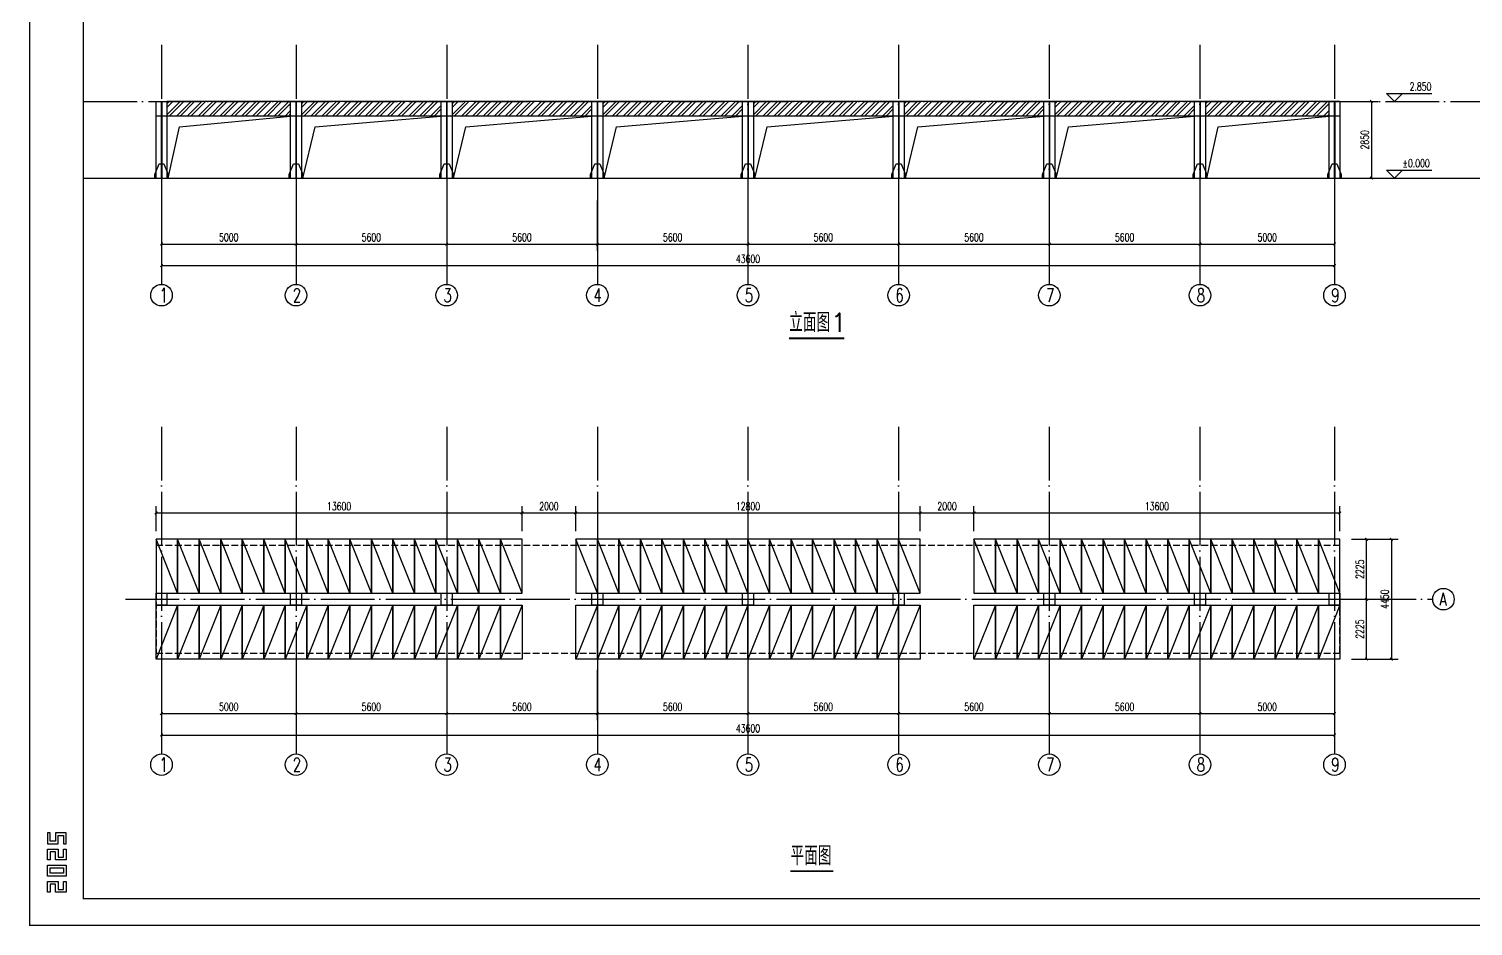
# Model space of a CAD drawing. Header units: millimetres. Extents: x -145765 to 32960, y 14307 to 133157.
# Drawn here: x -51190 to 2492, y 14307 to 47652 of the extents above; entities that cross this region are included whole.
import ezdxf
from ezdxf.enums import TextEntityAlignment as Align

# ---------------------------------------------------------------- set-up
doc = ezdxf.new("R2010")
doc.units = ezdxf.units.MM
doc.header["$LTSCALE"] = 1000
doc.linetypes.add('DASH', pattern=[0.35, 0.25, -0.1])
doc.linetypes.add('DOTE', pattern=[2.42, 2, -0.2, 0.02, -0.2])
for name, color, linetype in [('0-cxFrame', 155, 'Continuous'), ('00绿地$0$A-车位', 253, 'Continuous'), ('A-AXIS-D', 1, 'Continuous'), ('A-AXIS-DOTE', 14, 'DOTE'), ('A-AXIS-DP', 126, 'Continuous'), ('A-AXIS-ELEV', 4, 'Continuous'), ('A-AXIS-SYMB', 3, 'Continuous'), ('A-HATCH-2', 251, 'Continuous'), ('A-SFCE', 30, 'Continuous'), ('AS-COLN', 6, 'Continuous')]:
    doc.layers.add(name, color=color, linetype=linetype)
doc.layers.add('0-cxText', color=131, linetype='Continuous', lineweight=25)
doc.styles.add('_TCH_AXIS', font='COMPLEX', dxfattribs={"bigfont": 'GBCBIG'})
doc.styles.add('_TCH_DIM', font='SIMPLEX', dxfattribs={"bigfont": 'GBCBIG'})
doc.styles.add('_TCH_DIM_T3', font='SIMPLEX', dxfattribs={"width": 0.705882, "bigfont": 'GBCBIG'})
doc.styles.add('cx_tuming', font='')
doc.styles.add('cx_tuqian1', font='')
doc.styles.get("Standard").update_dxf_attribs({"font": 'txt', "bigfont": 'gbcbig.shx'})
doc.styles.add('黑体', font='@TSSDENG', dxfattribs={"width": 0.9, "bigfont": '@TSSDCHN'})
doc.styles.get('cx_tuming').set_extended_font_data('SimHei')
doc.styles.get('cx_tuqian1').set_extended_font_data('SimSun')
doc.dimstyles.new('_TCH_ARCH-100', dxfattribs={"dimscale": 100, "dimtxt": 2.975, "dimasz": 1, "dimexe": 2.5, "dimexo": 3, "dimgap": 1, "dimtad": 1, "dimdec": 0, "dimzin": 0, "dimdsep": 46, "dimtxsty": '_TCH_DIM_T3', "dimblk": 'ARCHTICK', "dimcen": 0.09, "dimclrt": 7, "dimazin": 2, "dimtfac": 1, "dimtdec": 0, "dimtix": 1, "dimtmove": 2, "dimatfit": 3, "dimfxl": 0, "dimtolj": 1, "dimtzin": 0, "dimarcsym": 0})

# ---------------------------------------------------------------- blocks, each defined once
blk = doc.blocks.new('w423432')
at = {"layer": 'AS-COLN', "elevation": 0}
blk.add_lwpolyline([(-61996, 85395), (-61596, 85395), (-61596, 84945), (-61996, 84945)], close=True, dxfattribs=at)
blk = doc.blocks.new('00绿地$0$G$C40593B0A')
at = {"layer": '00绿地$0$A-车位'}
blk.add_lwpolyline([(-1560, 590), (-760, 590), (-760, -1410), (-1560, -1410)], close=True, dxfattribs=at)
blk.add_lwpolyline([(-760, 590), (-1560, -1410)], dxfattribs=at)
blk = doc.blocks.new('w43243')
at = {"layer": 'A-SFCE'}
for p, q in [((-46696, 59848), (-46696, 59864)), ((-46696, 59864), (-46296, 59864)), ((-46696, 57014), (-46696, 59848)), ((-46504, 59864), (-46504, 57014)), ((-46488, 59864), (-46488, 57014)), ((-46296, 59864), (-46296, 57014)), ((-46296, 59320), (-46696, 59320)), ((-46746, 57147), (-46584, 57547)), ((-46584, 57547), (-46504, 57547)), ((-46488, 57547), (-46408, 57547)), ((-46408, 57547), (-46246, 57147)), ((-46746, 57014), (-46746, 57147)), ((-46246, 57147), (-46246, 57014))]:
    blk.add_line(p, q, dxfattribs=at)
blk = doc.blocks.new('w2132')
at = {"layer": 'A-HATCH-2'}
h = blk.add_hatch(dxfattribs=at)
h.set_pattern_fill('ANSI32', color=256, scale=60)
h.set_pattern_definition([(45, (0, 0), (-202.0558, 202.0558), []), (45, (134.7, 0), (-202.0558, 202.0558), [])])
h.paths.add_polyline_path([(-41696, 59848), (-41696, 59864), (-46296, 59864), (-46296, 59320), (-41696, 59320)])
h = blk.add_hatch(dxfattribs=at)
h.set_pattern_fill('ANSI32', color=256, scale=60)
h.set_pattern_definition([(45, (5000, 0), (-202.0558, 202.0558), []), (45, (5134.7, 0), (-202.0558, 202.0558), [])])
h.paths.add_polyline_path([(-36096, 59864), (-36696, 59864), (-41296, 59864), (-41296, 59320), (-36096, 59320)])
h = blk.add_hatch(dxfattribs=at)
h.set_pattern_fill('ANSI32', color=256, scale=60)
h.set_pattern_definition([(45, (10600, -7e-12), (-202.0558, 202.0558), []), (45, (10734.7, -7e-12), (-202.0558, 202.0558), [])])
h.paths.add_polyline_path([(-30496, 59864), (-31096, 59864), (-35696, 59864), (-35696, 59320), (-30496, 59320)])
h = blk.add_hatch(dxfattribs=at)
h.set_pattern_fill('ANSI32', color=256, scale=60)
h.set_pattern_definition([(45, (16200, 0), (-202.0558, 202.0558), []), (45, (16334.7, 0), (-202.0558, 202.0558), [])])
h.paths.add_polyline_path([(-24896, 59864), (-25496, 59864), (-30096, 59864), (-30096, 59320), (-24896, 59320)])
h = blk.add_hatch(dxfattribs=at)
h.set_pattern_fill('ANSI32', color=256, scale=60)
h.set_pattern_definition([(45, (21800, -7e-12), (-202.0558, 202.0558), []), (45, (21934.7, -7e-12), (-202.0558, 202.0558), [])])
h.paths.add_polyline_path([(-19296, 59864), (-19896, 59864), (-24496, 59864), (-24496, 59320), (-19296, 59320)])
h = blk.add_hatch(dxfattribs=at)
h.set_pattern_fill('ANSI32', color=256, scale=60)
h.set_pattern_definition([(45, (27400, 0), (-202.0558, 202.0558), []), (45, (27534.7, 0), (-202.0558, 202.0558), [])])
h.paths.add_polyline_path([(-13696, 59864), (-14296, 59864), (-18896, 59864), (-18896, 59320), (-13696, 59320)])
h = blk.add_hatch(dxfattribs=at)
h.set_pattern_fill('ANSI32', color=256, scale=60)
h.set_pattern_definition([(45, (33000, -7e-12), (-202.0558, 202.0558), []), (45, (33134.7, -7e-12), (-202.0558, 202.0558), [])])
h.paths.add_polyline_path([(-8096, 59864), (-8696, 59864), (-13296, 59864), (-13296, 59320), (-8096, 59320)])
h = blk.add_hatch(dxfattribs=at)
h.set_pattern_fill('ANSI32', color=256, scale=60)
h.set_pattern_definition([(45, (38600, -7e-12), (-202.0558, 202.0558), []), (45, (38734.7, -7e-12), (-202.0558, 202.0558), [])])
h.paths.add_polyline_path([(-3096, 59864), (-3096, 59864), (-7696, 59864), (-7696, 59320), (-3096, 59320)])
blk = doc.blocks.new('TK22.A1 L(Dragon)')
at = {"layer": '0-cxFrame', "color": 7, "const_width": 0.5}
blk.add_lwpolyline([(0, 0), (-841, 0), (-841, 594), (0, 594)], close=True, dxfattribs=at)
at = {"layer": '0-cxFrame', "const_width": 0.5}
blk.add_lwpolyline([(-80, 10), (-821, 10), (-821, 584), (-80, 584)], close=True, dxfattribs=at)
at = {"layer": 'Defpoints', "color": 2}
for points in [[(-833.37, 34.37), (-834.37, 34.37), (-834.37, 30.37), (-830.37, 30.37), (-830.37, 33.37), (-828.37, 33.37), (-828.37, 30.37), (-827.37, 30.37), (-827.37, 34.37), (-831.37, 34.37), (-831.37, 31.37), (-833.37, 31.37), (-833.37, 34.37)], [(-833.37, 24.37), (-834.37, 24.37), (-834.37, 28.37), (-830.37, 28.37), (-830.37, 25.37), (-828.37, 25.37), (-828.37, 28.37), (-827.37, 28.37), (-827.37, 24.37), (-831.37, 24.37), (-831.37, 27.37), (-833.37, 27.37), (-833.37, 24.37)], [(-833.37, 12.37), (-834.37, 12.37), (-834.37, 16.37), (-830.37, 16.37), (-830.37, 13.37), (-828.37, 13.37), (-828.37, 16.37), (-827.37, 16.37), (-827.37, 12.37), (-831.37, 12.37), (-831.37, 15.37), (-833.37, 15.37), (-833.37, 12.37)]]:
    blk.add_lwpolyline(points, dxfattribs=at)
for points in [[(-834.37, 18.37), (-834.37, 22.37), (-827.37, 22.37), (-827.37, 18.37)], [(-833.37, 19.37), (-833.37, 21.37), (-828.37, 21.37), (-828.37, 19.37)]]:
    blk.add_lwpolyline(points, close=True, dxfattribs=at)
at = {"style": '黑体', "flags": 4}
blk.add_attdef('图幅', text='', height=3.3, dxfattribs=at).set_placement((-40, 3), align=Align.RIGHT)
at = {"layer": '0-cxText', "flags": 4}
for tag, height, style, p in [('建设单位', 3.5, 'cx_tuming', (-45, 240)), ('项目名称', 3.5, 'cx_tuming', (-45, 210)), ('子项名称', 3.5, 'cx_tuming', (-45, 180)), ('工程编号', 3.3, 'cx_tuqian1', (-35, 165)), ('图名1', 3.5, 'cx_tuming', (-45, 87)), ('图名2', 3.5, 'cx_tuming', (-45, 79)), ('图名3', 3.5, 'cx_tuming', (-45, 71)), ('出图日期', 3.3, 'cx_tuqian1', (-39, 60)), ('专业', 3.3, 'cx_tuqian1', (-55, 52)), ('图号', 3.3, 'cx_tuqian1', (-55, 44)), ('版次', 3.3, 'cx_tuqian1', (-20, 44))]:
    blk.add_attdef(tag, text='', height=height, dxfattribs=dict(at, style=style)).set_placement(p, align=Align.MIDDLE)
at = {"layer": 'Defpoints', "color": 6, "flags": 4}
for tag, height, style, p in [('tufu', 3.3, '黑体', (-12, 12)), ('dwfname', 4, 'cx_tuqian1', (-80, 3))]:
    blk.add_attdef(tag, text='', height=height, dxfattribs=dict(at, style=style)).set_placement(p, align=Align.RIGHT)
blk = doc.blocks.new('_ArchTick')
at = {"color": 0, "linetype": 'ByBlock', "const_width": 0.4}
blk.add_lwpolyline([(-0.5, -0.5), (0.5, 0.5)], dxfattribs=at)
blk = doc.blocks.new('*D301')
at = {"layer": 'A-AXIS-D', "color": 0, "lineweight": -2}
for p, q in [((-46261, 23833), (-46261, 21157)), ((-2661, 23833), (-2661, 21157)), ((-46261, 21407), (-2661, 21407))]:
    blk.add_line(p, q, dxfattribs=at)
at = {"layer": 'Defpoints', "color": 0}
for p in [(-46261, 24133), (-2661, 24133), (-2661, 21407)]:
    blk.add_point(p, dxfattribs=at)
at = {"layer": 'A-AXIS-D', "color": 0, "lineweight": -2, "xscale": 100, "yscale": 100, "zscale": 100, "rotation": 180}
blk.add_blockref('_ArchTick', (-46261, 21407), dxfattribs=at)
at = {"layer": 'A-AXIS-D', "color": 0, "lineweight": -2, "xscale": 100, "yscale": 100, "zscale": 100}
blk.add_blockref('_ArchTick', (-2661, 21407), dxfattribs=at)
at = {"layer": 'A-AXIS-D', "color": 7, "insert": (-24461, 21656), "char_height": 297.5, "attachment_point": 5, "style": '_TCH_DIM_T3'}
blk.add_mtext('\\A1;43600', dxfattribs=at)
blk = doc.blocks.new('*D302')
at = {"layer": 'A-AXIS-DP', "color": 0, "lineweight": -2}
for p, q in [((-2407, 44954), (-1037, 44954)), ((-1287, 44954), (-1287, 42104)), ((-2407, 42104), (-1037, 42104))]:
    blk.add_line(p, q, dxfattribs=at)
at = {"layer": 'Defpoints', "color": 0}
for p in [(-2707, 44954), (-2707, 42104), (-1287, 42104)]:
    blk.add_point(p, dxfattribs=at)
at = {"layer": 'A-AXIS-DP', "color": 0, "lineweight": -2, "xscale": 100, "yscale": 100, "zscale": 100}
for p, rotation in [((-1287, 44954), 90), ((-1287, 42104), 270)]:
    blk.add_blockref('_ArchTick', p, dxfattribs=dict(at, rotation=rotation))
at = {"layer": 'A-AXIS-DP', "color": 7, "insert": (-1536, 43529), "char_height": 297.5, "attachment_point": 5, "rotation": 90, "style": '_TCH_DIM_T3'}
blk.add_mtext('\\A1;2850', dxfattribs=at)
blk = doc.blocks.new('*D303')
at = {"layer": 'A-AXIS-DP', "color": 0, "lineweight": -2}
for p, q in [((-2034, 26457), (-1218, 26457)), ((-1468, 24232), (-1468, 26457)), ((-2034, 24232), (-1218, 24232))]:
    blk.add_line(p, q, dxfattribs=at)
at = {"layer": 'Defpoints', "color": 0}
for p in [(-2334, 26457), (-1468, 26457), (-2334, 24232)]:
    blk.add_point(p, dxfattribs=at)
at = {"layer": 'A-AXIS-DP', "color": 0, "lineweight": -2, "xscale": 100, "yscale": 100, "zscale": 100}
for p, rotation in [((-1468, 26457), 90.00000085737982), ((-1468, 24232), 270.0000008573799)]:
    blk.add_blockref('_ArchTick', p, dxfattribs=dict(at, rotation=rotation))
at = {"layer": 'A-AXIS-DP', "color": 7, "insert": (-1717, 25344), "char_height": 297.5, "attachment_point": 5, "rotation": 90, "style": '_TCH_DIM_T3'}
blk.add_mtext('\\A1;2225', dxfattribs=at)
blk = doc.blocks.new('*D304')
at = {"layer": 'A-AXIS-DP', "color": 0, "lineweight": -2}
for p, q in [((-2034, 28682), (-1218, 28682)), ((-1468, 26457), (-1468, 28682)), ((-2034, 26457), (-1218, 26457))]:
    blk.add_line(p, q, dxfattribs=at)
at = {"layer": 'Defpoints', "color": 0}
for p in [(-2334, 28682), (-1468, 28682), (-2334, 26457)]:
    blk.add_point(p, dxfattribs=at)
at = {"layer": 'A-AXIS-DP', "color": 0, "lineweight": -2, "xscale": 100, "yscale": 100, "zscale": 100}
for p, rotation in [((-1468, 28682), 90.00000085737982), ((-1468, 26457), 270.0000008573799)]:
    blk.add_blockref('_ArchTick', p, dxfattribs=dict(at, rotation=rotation))
at = {"layer": 'A-AXIS-DP', "color": 7, "insert": (-1717, 27569), "char_height": 297.5, "attachment_point": 5, "rotation": 90, "style": '_TCH_DIM_T3'}
blk.add_mtext('\\A1;2225', dxfattribs=at)
blk = doc.blocks.new('*D305')
at = {"layer": 'A-AXIS-DP', "color": 0, "lineweight": -2}
for p, q in [((-2034, 28682), (-295, 28682)), ((-545, 28682), (-545, 24232)), ((-2034, 24232), (-295, 24232))]:
    blk.add_line(p, q, dxfattribs=at)
at = {"layer": 'Defpoints', "color": 0}
for p in [(-2334, 28682), (-2334, 24232), (-545, 24232)]:
    blk.add_point(p, dxfattribs=at)
at = {"layer": 'A-AXIS-DP', "color": 0, "lineweight": -2, "xscale": 100, "yscale": 100, "zscale": 100}
for p, rotation in [((-545, 28682), 90.00000085737982), ((-545, 24232), 270.0000008573799)]:
    blk.add_blockref('_ArchTick', p, dxfattribs=dict(at, rotation=rotation))
at = {"layer": 'A-AXIS-DP', "color": 7, "insert": (-794, 26457), "char_height": 297.5, "attachment_point": 5, "rotation": 90, "style": '_TCH_DIM_T3'}
blk.add_mtext('\\A1;4450', dxfattribs=at)
blk = doc.blocks.new('*D311')
at = {"layer": 'A-AXIS-D', "color": 0, "lineweight": -2}
for p, q in [((-46261, 23833), (-46261, 21957)), ((-41261, 23833), (-41261, 21957)), ((-46261, 22207), (-41261, 22207))]:
    blk.add_line(p, q, dxfattribs=at)
at = {"layer": 'Defpoints', "color": 0}
for p in [(-46261, 24133), (-41261, 24133), (-41261, 22207)]:
    blk.add_point(p, dxfattribs=at)
at = {"layer": 'A-AXIS-D', "color": 0, "lineweight": -2, "xscale": 100, "yscale": 100, "zscale": 100, "rotation": 180}
blk.add_blockref('_ArchTick', (-46261, 22207), dxfattribs=at)
at = {"layer": 'A-AXIS-D', "color": 0, "lineweight": -2, "xscale": 100, "yscale": 100, "zscale": 100}
blk.add_blockref('_ArchTick', (-41261, 22207), dxfattribs=at)
at = {"layer": 'A-AXIS-D', "color": 7, "insert": (-43761, 22456), "char_height": 297.5, "attachment_point": 5, "style": '_TCH_DIM_T3'}
blk.add_mtext('\\A1;5000', dxfattribs=at)
blk = doc.blocks.new('*D312')
at = {"layer": 'A-AXIS-D', "color": 0, "lineweight": -2}
for p, q in [((-41261, 23833), (-41261, 21957)), ((-35661, 23833), (-35661, 21957)), ((-41261, 22207), (-35661, 22207))]:
    blk.add_line(p, q, dxfattribs=at)
at = {"layer": 'Defpoints', "color": 0}
for p in [(-41261, 24133), (-35661, 24133), (-35661, 22207)]:
    blk.add_point(p, dxfattribs=at)
at = {"layer": 'A-AXIS-D', "color": 0, "lineweight": -2, "xscale": 100, "yscale": 100, "zscale": 100, "rotation": 180}
blk.add_blockref('_ArchTick', (-41261, 22207), dxfattribs=at)
at = {"layer": 'A-AXIS-D', "color": 0, "lineweight": -2, "xscale": 100, "yscale": 100, "zscale": 100}
blk.add_blockref('_ArchTick', (-35661, 22207), dxfattribs=at)
at = {"layer": 'A-AXIS-D', "color": 7, "insert": (-38461, 22456), "char_height": 297.5, "attachment_point": 5, "style": '_TCH_DIM_T3'}
blk.add_mtext('\\A1;5600', dxfattribs=at)
blk = doc.blocks.new('*D313')
at = {"layer": 'A-AXIS-D', "color": 0, "lineweight": -2}
for p, q in [((-35661, 23833), (-35661, 21957)), ((-30061, 23833), (-30061, 21957)), ((-35661, 22207), (-30061, 22207))]:
    blk.add_line(p, q, dxfattribs=at)
at = {"layer": 'Defpoints', "color": 0}
for p in [(-35661, 24133), (-30061, 24133), (-30061, 22207)]:
    blk.add_point(p, dxfattribs=at)
at = {"layer": 'A-AXIS-D', "color": 0, "lineweight": -2, "xscale": 100, "yscale": 100, "zscale": 100, "rotation": 180}
blk.add_blockref('_ArchTick', (-35661, 22207), dxfattribs=at)
at = {"layer": 'A-AXIS-D', "color": 0, "lineweight": -2, "xscale": 100, "yscale": 100, "zscale": 100}
blk.add_blockref('_ArchTick', (-30061, 22207), dxfattribs=at)
at = {"layer": 'A-AXIS-D', "color": 7, "insert": (-32861, 22456), "char_height": 297.5, "attachment_point": 5, "style": '_TCH_DIM_T3'}
blk.add_mtext('\\A1;5600', dxfattribs=at)
blk = doc.blocks.new('*D314')
at = {"layer": 'A-AXIS-D', "color": 0, "lineweight": -2}
for p, q in [((-30061, 23833), (-30061, 21957)), ((-24461, 23833), (-24461, 21957)), ((-30061, 22207), (-24461, 22207))]:
    blk.add_line(p, q, dxfattribs=at)
at = {"layer": 'Defpoints', "color": 0}
for p in [(-30061, 24133), (-24461, 24133), (-24461, 22207)]:
    blk.add_point(p, dxfattribs=at)
at = {"layer": 'A-AXIS-D', "color": 0, "lineweight": -2, "xscale": 100, "yscale": 100, "zscale": 100, "rotation": 180}
blk.add_blockref('_ArchTick', (-30061, 22207), dxfattribs=at)
at = {"layer": 'A-AXIS-D', "color": 0, "lineweight": -2, "xscale": 100, "yscale": 100, "zscale": 100}
blk.add_blockref('_ArchTick', (-24461, 22207), dxfattribs=at)
at = {"layer": 'A-AXIS-D', "color": 7, "insert": (-27261, 22456), "char_height": 297.5, "attachment_point": 5, "style": '_TCH_DIM_T3'}
blk.add_mtext('\\A1;5600', dxfattribs=at)
blk = doc.blocks.new('*D315')
at = {"layer": 'A-AXIS-D', "color": 0, "lineweight": -2}
for p, q in [((-24461, 23833), (-24461, 21957)), ((-18861, 23833), (-18861, 21957)), ((-24461, 22207), (-18861, 22207))]:
    blk.add_line(p, q, dxfattribs=at)
at = {"layer": 'Defpoints', "color": 0}
for p in [(-24461, 24133), (-18861, 24133), (-18861, 22207)]:
    blk.add_point(p, dxfattribs=at)
at = {"layer": 'A-AXIS-D', "color": 0, "lineweight": -2, "xscale": 100, "yscale": 100, "zscale": 100, "rotation": 180}
blk.add_blockref('_ArchTick', (-24461, 22207), dxfattribs=at)
at = {"layer": 'A-AXIS-D', "color": 0, "lineweight": -2, "xscale": 100, "yscale": 100, "zscale": 100}
blk.add_blockref('_ArchTick', (-18861, 22207), dxfattribs=at)
at = {"layer": 'A-AXIS-D', "color": 7, "insert": (-21661, 22456), "char_height": 297.5, "attachment_point": 5, "style": '_TCH_DIM_T3'}
blk.add_mtext('\\A1;5600', dxfattribs=at)
blk = doc.blocks.new('*D316')
at = {"layer": 'A-AXIS-D', "color": 0, "lineweight": -2}
for p, q in [((-18861, 23833), (-18861, 21957)), ((-13261, 23833), (-13261, 21957)), ((-18861, 22207), (-13261, 22207))]:
    blk.add_line(p, q, dxfattribs=at)
at = {"layer": 'Defpoints', "color": 0}
for p in [(-18861, 24133), (-13261, 24133), (-13261, 22207)]:
    blk.add_point(p, dxfattribs=at)
at = {"layer": 'A-AXIS-D', "color": 0, "lineweight": -2, "xscale": 100, "yscale": 100, "zscale": 100, "rotation": 180}
blk.add_blockref('_ArchTick', (-18861, 22207), dxfattribs=at)
at = {"layer": 'A-AXIS-D', "color": 0, "lineweight": -2, "xscale": 100, "yscale": 100, "zscale": 100}
blk.add_blockref('_ArchTick', (-13261, 22207), dxfattribs=at)
at = {"layer": 'A-AXIS-D', "color": 7, "insert": (-16061, 22456), "char_height": 297.5, "attachment_point": 5, "style": '_TCH_DIM_T3'}
blk.add_mtext('\\A1;5600', dxfattribs=at)
blk = doc.blocks.new('*D317')
at = {"layer": 'A-AXIS-D', "color": 0, "lineweight": -2}
for p, q in [((-13261, 23833), (-13261, 21957)), ((-7661, 23833), (-7661, 21957)), ((-13261, 22207), (-7661, 22207))]:
    blk.add_line(p, q, dxfattribs=at)
at = {"layer": 'Defpoints', "color": 0}
for p in [(-13261, 24133), (-7661, 24133), (-7661, 22207)]:
    blk.add_point(p, dxfattribs=at)
at = {"layer": 'A-AXIS-D', "color": 0, "lineweight": -2, "xscale": 100, "yscale": 100, "zscale": 100, "rotation": 180}
blk.add_blockref('_ArchTick', (-13261, 22207), dxfattribs=at)
at = {"layer": 'A-AXIS-D', "color": 0, "lineweight": -2, "xscale": 100, "yscale": 100, "zscale": 100}
blk.add_blockref('_ArchTick', (-7661, 22207), dxfattribs=at)
at = {"layer": 'A-AXIS-D', "color": 7, "insert": (-10461, 22456), "char_height": 297.5, "attachment_point": 5, "style": '_TCH_DIM_T3'}
blk.add_mtext('\\A1;5600', dxfattribs=at)
blk = doc.blocks.new('*D318')
at = {"layer": 'A-AXIS-D', "color": 0, "lineweight": -2}
for p, q in [((-7661, 23833), (-7661, 21957)), ((-2661, 23833), (-2661, 21957)), ((-7661, 22207), (-2661, 22207))]:
    blk.add_line(p, q, dxfattribs=at)
at = {"layer": 'Defpoints', "color": 0}
for p in [(-7661, 24133), (-2661, 24133), (-2661, 22207)]:
    blk.add_point(p, dxfattribs=at)
at = {"layer": 'A-AXIS-D', "color": 0, "lineweight": -2, "xscale": 100, "yscale": 100, "zscale": 100, "rotation": 180}
blk.add_blockref('_ArchTick', (-7661, 22207), dxfattribs=at)
at = {"layer": 'A-AXIS-D', "color": 0, "lineweight": -2, "xscale": 100, "yscale": 100, "zscale": 100}
blk.add_blockref('_ArchTick', (-2661, 22207), dxfattribs=at)
at = {"layer": 'A-AXIS-D', "color": 7, "insert": (-5161, 22456), "char_height": 297.5, "attachment_point": 5, "style": '_TCH_DIM_T3'}
blk.add_mtext('\\A1;5000', dxfattribs=at)
blk = doc.blocks.new('*D319')
at = {"layer": 'A-AXIS-DP', "color": 0, "lineweight": -2}
for p, q in [((-46461, 28982), (-46461, 29912)), ((-46461, 29662), (-32861, 29662)), ((-32861, 28982), (-32861, 29912))]:
    blk.add_line(p, q, dxfattribs=at)
at = {"layer": 'Defpoints', "color": 0}
for p in [(-32861, 29662), (-46461, 28682), (-32861, 28682)]:
    blk.add_point(p, dxfattribs=at)
at = {"layer": 'A-AXIS-DP', "color": 0, "lineweight": -2, "xscale": 100, "yscale": 100, "zscale": 100, "rotation": 180}
blk.add_blockref('_ArchTick', (-46461, 29662), dxfattribs=at)
at = {"layer": 'A-AXIS-DP', "color": 0, "lineweight": -2, "xscale": 100, "yscale": 100, "zscale": 100}
blk.add_blockref('_ArchTick', (-32861, 29662), dxfattribs=at)
at = {"layer": 'A-AXIS-DP', "color": 7, "insert": (-39661, 29911), "char_height": 297.5, "attachment_point": 5, "style": '_TCH_DIM_T3'}
blk.add_mtext('\\A1;13600', dxfattribs=at)
blk = doc.blocks.new('*D320')
at = {"layer": 'A-AXIS-DP', "color": 0, "lineweight": -2}
for p, q in [((-32861, 28982), (-32861, 29912)), ((-32861, 29662), (-30861, 29662)), ((-30861, 28982), (-30861, 29912))]:
    blk.add_line(p, q, dxfattribs=at)
at = {"layer": 'Defpoints', "color": 0}
for p in [(-30861, 29662), (-32861, 28682), (-30861, 28682)]:
    blk.add_point(p, dxfattribs=at)
at = {"layer": 'A-AXIS-DP', "color": 0, "lineweight": -2, "xscale": 100, "yscale": 100, "zscale": 100, "rotation": 180}
blk.add_blockref('_ArchTick', (-32861, 29662), dxfattribs=at)
at = {"layer": 'A-AXIS-DP', "color": 0, "lineweight": -2, "xscale": 100, "yscale": 100, "zscale": 100}
blk.add_blockref('_ArchTick', (-30861, 29662), dxfattribs=at)
at = {"layer": 'A-AXIS-DP', "color": 7, "insert": (-31861, 29911), "char_height": 297.5, "attachment_point": 5, "style": '_TCH_DIM_T3'}
blk.add_mtext('\\A1;2000', dxfattribs=at)
blk = doc.blocks.new('*D321')
at = {"layer": 'A-AXIS-DP', "color": 0, "lineweight": -2}
for p, q in [((-30861, 28982), (-30861, 29912)), ((-30861, 29662), (-18061, 29662)), ((-18061, 28982), (-18061, 29912))]:
    blk.add_line(p, q, dxfattribs=at)
at = {"layer": 'Defpoints', "color": 0}
for p in [(-18061, 29662), (-30861, 28682), (-18061, 28682)]:
    blk.add_point(p, dxfattribs=at)
at = {"layer": 'A-AXIS-DP', "color": 0, "lineweight": -2, "xscale": 100, "yscale": 100, "zscale": 100, "rotation": 180}
blk.add_blockref('_ArchTick', (-30861, 29662), dxfattribs=at)
at = {"layer": 'A-AXIS-DP', "color": 0, "lineweight": -2, "xscale": 100, "yscale": 100, "zscale": 100}
blk.add_blockref('_ArchTick', (-18061, 29662), dxfattribs=at)
at = {"layer": 'A-AXIS-DP', "color": 7, "insert": (-24461, 29911), "char_height": 297.5, "attachment_point": 5, "style": '_TCH_DIM_T3'}
blk.add_mtext('\\A1;12800', dxfattribs=at)
blk = doc.blocks.new('*D322')
at = {"layer": 'A-AXIS-DP', "color": 0, "lineweight": -2}
for p, q in [((-18061, 28982), (-18061, 29912)), ((-18061, 29662), (-16061, 29662)), ((-16061, 28982), (-16061, 29912))]:
    blk.add_line(p, q, dxfattribs=at)
at = {"layer": 'Defpoints', "color": 0}
for p in [(-16061, 29662), (-18061, 28682), (-16061, 28682)]:
    blk.add_point(p, dxfattribs=at)
at = {"layer": 'A-AXIS-DP', "color": 0, "lineweight": -2, "xscale": 100, "yscale": 100, "zscale": 100, "rotation": 180}
blk.add_blockref('_ArchTick', (-18061, 29662), dxfattribs=at)
at = {"layer": 'A-AXIS-DP', "color": 0, "lineweight": -2, "xscale": 100, "yscale": 100, "zscale": 100}
blk.add_blockref('_ArchTick', (-16061, 29662), dxfattribs=at)
at = {"layer": 'A-AXIS-DP', "color": 7, "insert": (-17061, 29911), "char_height": 297.5, "attachment_point": 5, "style": '_TCH_DIM_T3'}
blk.add_mtext('\\A1;2000', dxfattribs=at)
blk = doc.blocks.new('*D323')
at = {"layer": 'A-AXIS-DP', "color": 0, "lineweight": -2}
for p, q in [((-16061, 28982), (-16061, 29912)), ((-16061, 29662), (-2461, 29662)), ((-2461, 28982), (-2461, 29912))]:
    blk.add_line(p, q, dxfattribs=at)
at = {"layer": 'Defpoints', "color": 0}
for p in [(-2461, 29662), (-16061, 28682), (-2461, 28682)]:
    blk.add_point(p, dxfattribs=at)
at = {"layer": 'A-AXIS-DP', "color": 0, "lineweight": -2, "xscale": 100, "yscale": 100, "zscale": 100, "rotation": 180}
blk.add_blockref('_ArchTick', (-16061, 29662), dxfattribs=at)
at = {"layer": 'A-AXIS-DP', "color": 0, "lineweight": -2, "xscale": 100, "yscale": 100, "zscale": 100}
blk.add_blockref('_ArchTick', (-2461, 29662), dxfattribs=at)
at = {"layer": 'A-AXIS-DP', "color": 7, "insert": (-9261, 29911), "char_height": 297.5, "attachment_point": 5, "style": '_TCH_DIM_T3'}
blk.add_mtext('\\A1;13600', dxfattribs=at)
blk = doc.blocks.new('*D324')
at = {"layer": 'A-AXIS-D', "color": 0, "lineweight": -2}
for p, q in [((-46261, 41280), (-46261, 38605)), ((-2661, 41280), (-2661, 38605)), ((-46261, 38855), (-2661, 38855))]:
    blk.add_line(p, q, dxfattribs=at)
at = {"layer": 'Defpoints', "color": 0}
for p in [(-46261, 41580), (-2661, 41580), (-2661, 38855)]:
    blk.add_point(p, dxfattribs=at)
at = {"layer": 'A-AXIS-D', "color": 0, "lineweight": -2, "xscale": 100, "yscale": 100, "zscale": 100, "rotation": 180}
blk.add_blockref('_ArchTick', (-46261, 38855), dxfattribs=at)
at = {"layer": 'A-AXIS-D', "color": 0, "lineweight": -2, "xscale": 100, "yscale": 100, "zscale": 100}
blk.add_blockref('_ArchTick', (-2661, 38855), dxfattribs=at)
at = {"layer": 'A-AXIS-D', "color": 7, "insert": (-24461, 39104), "char_height": 297.5, "attachment_point": 5, "style": '_TCH_DIM_T3'}
blk.add_mtext('\\A1;43600', dxfattribs=at)
blk = doc.blocks.new('*D325')
at = {"layer": 'A-AXIS-D', "color": 0, "lineweight": -2}
for p, q in [((-46261, 41280), (-46261, 39405)), ((-41261, 41280), (-41261, 39405)), ((-46261, 39655), (-41261, 39655))]:
    blk.add_line(p, q, dxfattribs=at)
at = {"layer": 'Defpoints', "color": 0}
for p in [(-46261, 41580), (-41261, 41580), (-41261, 39655)]:
    blk.add_point(p, dxfattribs=at)
at = {"layer": 'A-AXIS-D', "color": 0, "lineweight": -2, "xscale": 100, "yscale": 100, "zscale": 100, "rotation": 180}
blk.add_blockref('_ArchTick', (-46261, 39655), dxfattribs=at)
at = {"layer": 'A-AXIS-D', "color": 0, "lineweight": -2, "xscale": 100, "yscale": 100, "zscale": 100}
blk.add_blockref('_ArchTick', (-41261, 39655), dxfattribs=at)
at = {"layer": 'A-AXIS-D', "color": 7, "insert": (-43761, 39904), "char_height": 297.5, "attachment_point": 5, "style": '_TCH_DIM_T3'}
blk.add_mtext('\\A1;5000', dxfattribs=at)
blk = doc.blocks.new('*D326')
at = {"layer": 'A-AXIS-D', "color": 0, "lineweight": -2}
for p, q in [((-41261, 41280), (-41261, 39405)), ((-35661, 41280), (-35661, 39405)), ((-41261, 39655), (-35661, 39655))]:
    blk.add_line(p, q, dxfattribs=at)
at = {"layer": 'Defpoints', "color": 0}
for p in [(-41261, 41580), (-35661, 41580), (-35661, 39655)]:
    blk.add_point(p, dxfattribs=at)
at = {"layer": 'A-AXIS-D', "color": 0, "lineweight": -2, "xscale": 100, "yscale": 100, "zscale": 100, "rotation": 180}
blk.add_blockref('_ArchTick', (-41261, 39655), dxfattribs=at)
at = {"layer": 'A-AXIS-D', "color": 0, "lineweight": -2, "xscale": 100, "yscale": 100, "zscale": 100}
blk.add_blockref('_ArchTick', (-35661, 39655), dxfattribs=at)
at = {"layer": 'A-AXIS-D', "color": 7, "insert": (-38461, 39904), "char_height": 297.5, "attachment_point": 5, "style": '_TCH_DIM_T3'}
blk.add_mtext('\\A1;5600', dxfattribs=at)
blk = doc.blocks.new('*D327')
at = {"layer": 'A-AXIS-D', "color": 0, "lineweight": -2}
for p, q in [((-35661, 41280), (-35661, 39405)), ((-30061, 41280), (-30061, 39405)), ((-35661, 39655), (-30061, 39655))]:
    blk.add_line(p, q, dxfattribs=at)
at = {"layer": 'Defpoints', "color": 0}
for p in [(-35661, 41580), (-30061, 41580), (-30061, 39655)]:
    blk.add_point(p, dxfattribs=at)
at = {"layer": 'A-AXIS-D', "color": 0, "lineweight": -2, "xscale": 100, "yscale": 100, "zscale": 100, "rotation": 180}
blk.add_blockref('_ArchTick', (-35661, 39655), dxfattribs=at)
at = {"layer": 'A-AXIS-D', "color": 0, "lineweight": -2, "xscale": 100, "yscale": 100, "zscale": 100}
blk.add_blockref('_ArchTick', (-30061, 39655), dxfattribs=at)
at = {"layer": 'A-AXIS-D', "color": 7, "insert": (-32861, 39904), "char_height": 297.5, "attachment_point": 5, "style": '_TCH_DIM_T3'}
blk.add_mtext('\\A1;5600', dxfattribs=at)
blk = doc.blocks.new('*D328')
at = {"layer": 'A-AXIS-D', "color": 0, "lineweight": -2}
for p, q in [((-30061, 41280), (-30061, 39405)), ((-24461, 41280), (-24461, 39405)), ((-30061, 39655), (-24461, 39655))]:
    blk.add_line(p, q, dxfattribs=at)
at = {"layer": 'Defpoints', "color": 0}
for p in [(-30061, 41580), (-24461, 41580), (-24461, 39655)]:
    blk.add_point(p, dxfattribs=at)
at = {"layer": 'A-AXIS-D', "color": 0, "lineweight": -2, "xscale": 100, "yscale": 100, "zscale": 100, "rotation": 180}
blk.add_blockref('_ArchTick', (-30061, 39655), dxfattribs=at)
at = {"layer": 'A-AXIS-D', "color": 0, "lineweight": -2, "xscale": 100, "yscale": 100, "zscale": 100}
blk.add_blockref('_ArchTick', (-24461, 39655), dxfattribs=at)
at = {"layer": 'A-AXIS-D', "color": 7, "insert": (-27261, 39904), "char_height": 297.5, "attachment_point": 5, "style": '_TCH_DIM_T3'}
blk.add_mtext('\\A1;5600', dxfattribs=at)
blk = doc.blocks.new('*D329')
at = {"layer": 'A-AXIS-D', "color": 0, "lineweight": -2}
for p, q in [((-24461, 41280), (-24461, 39405)), ((-18861, 41280), (-18861, 39405)), ((-24461, 39655), (-18861, 39655))]:
    blk.add_line(p, q, dxfattribs=at)
at = {"layer": 'Defpoints', "color": 0}
for p in [(-24461, 41580), (-18861, 41580), (-18861, 39655)]:
    blk.add_point(p, dxfattribs=at)
at = {"layer": 'A-AXIS-D', "color": 0, "lineweight": -2, "xscale": 100, "yscale": 100, "zscale": 100, "rotation": 180}
blk.add_blockref('_ArchTick', (-24461, 39655), dxfattribs=at)
at = {"layer": 'A-AXIS-D', "color": 0, "lineweight": -2, "xscale": 100, "yscale": 100, "zscale": 100}
blk.add_blockref('_ArchTick', (-18861, 39655), dxfattribs=at)
at = {"layer": 'A-AXIS-D', "color": 7, "insert": (-21661, 39904), "char_height": 297.5, "attachment_point": 5, "style": '_TCH_DIM_T3'}
blk.add_mtext('\\A1;5600', dxfattribs=at)
blk = doc.blocks.new('*D330')
at = {"layer": 'A-AXIS-D', "color": 0, "lineweight": -2}
for p, q in [((-18861, 41280), (-18861, 39405)), ((-13261, 41280), (-13261, 39405)), ((-18861, 39655), (-13261, 39655))]:
    blk.add_line(p, q, dxfattribs=at)
at = {"layer": 'Defpoints', "color": 0}
for p in [(-18861, 41580), (-13261, 41580), (-13261, 39655)]:
    blk.add_point(p, dxfattribs=at)
at = {"layer": 'A-AXIS-D', "color": 0, "lineweight": -2, "xscale": 100, "yscale": 100, "zscale": 100, "rotation": 180}
blk.add_blockref('_ArchTick', (-18861, 39655), dxfattribs=at)
at = {"layer": 'A-AXIS-D', "color": 0, "lineweight": -2, "xscale": 100, "yscale": 100, "zscale": 100}
blk.add_blockref('_ArchTick', (-13261, 39655), dxfattribs=at)
at = {"layer": 'A-AXIS-D', "color": 7, "insert": (-16061, 39904), "char_height": 297.5, "attachment_point": 5, "style": '_TCH_DIM_T3'}
blk.add_mtext('\\A1;5600', dxfattribs=at)
blk = doc.blocks.new('*D331')
at = {"layer": 'A-AXIS-D', "color": 0, "lineweight": -2}
for p, q in [((-13261, 41280), (-13261, 39405)), ((-7661, 41280), (-7661, 39405)), ((-13261, 39655), (-7661, 39655))]:
    blk.add_line(p, q, dxfattribs=at)
at = {"layer": 'Defpoints', "color": 0}
for p in [(-13261, 41580), (-7661, 41580), (-7661, 39655)]:
    blk.add_point(p, dxfattribs=at)
at = {"layer": 'A-AXIS-D', "color": 0, "lineweight": -2, "xscale": 100, "yscale": 100, "zscale": 100, "rotation": 180}
blk.add_blockref('_ArchTick', (-13261, 39655), dxfattribs=at)
at = {"layer": 'A-AXIS-D', "color": 0, "lineweight": -2, "xscale": 100, "yscale": 100, "zscale": 100}
blk.add_blockref('_ArchTick', (-7661, 39655), dxfattribs=at)
at = {"layer": 'A-AXIS-D', "color": 7, "insert": (-10461, 39904), "char_height": 297.5, "attachment_point": 5, "style": '_TCH_DIM_T3'}
blk.add_mtext('\\A1;5600', dxfattribs=at)
blk = doc.blocks.new('*D332')
at = {"layer": 'A-AXIS-D', "color": 0, "lineweight": -2}
for p, q in [((-7661, 41280), (-7661, 39405)), ((-2661, 41280), (-2661, 39405)), ((-7661, 39655), (-2661, 39655))]:
    blk.add_line(p, q, dxfattribs=at)
at = {"layer": 'Defpoints', "color": 0}
for p in [(-7661, 41580), (-2661, 41580), (-2661, 39655)]:
    blk.add_point(p, dxfattribs=at)
at = {"layer": 'A-AXIS-D', "color": 0, "lineweight": -2, "xscale": 100, "yscale": 100, "zscale": 100, "rotation": 180}
blk.add_blockref('_ArchTick', (-7661, 39655), dxfattribs=at)
at = {"layer": 'A-AXIS-D', "color": 0, "lineweight": -2, "xscale": 100, "yscale": 100, "zscale": 100}
blk.add_blockref('_ArchTick', (-2661, 39655), dxfattribs=at)
at = {"layer": 'A-AXIS-D', "color": 7, "insert": (-5161, 39904), "char_height": 297.5, "attachment_point": 5, "style": '_TCH_DIM_T3'}
blk.add_mtext('\\A1;5000', dxfattribs=at)

msp = doc.modelspace()

# ---------------------------------------------------------------- linework, layer by layer
at = {"linetype": 'DASH', "elevation": 0}
msp.add_lwpolyline([(-2460.8, 26456.8), (-2460.8, 28456.8), (-46460.8, 28456.8), (-46460.8, 24456.8), (-2460.8, 24456.8)], close=True, dxfattribs=at)
at = {"layer": 'A-AXIS-D'}
for p, q in [((-46260.8, 41580.2), (-46260.8, 38154.9)), ((-41260.8, 41580.2), (-41260.8, 38154.9)), ((-35660.8, 41580.2), (-35660.8, 38154.9)), ((-30060.8, 41580.2), (-30060.8, 38154.9)), ((-24460.8, 41580.2), (-24460.8, 38154.9)), ((-18860.8, 41580.2), (-18860.8, 38154.9)), ((-13260.8, 41580.2), (-13260.8, 38154.9)), ((-7660.8, 41580.2), (-7660.8, 38154.9)), ((-2660.8, 41580.2), (-2660.8, 38154.9)), ((-46260.8, 24132.6), (-46260.8, 20707.3)), ((-41260.8, 24132.6), (-41260.8, 20707.3)), ((-35660.8, 24132.6), (-35660.8, 20707.3)), ((-30060.8, 24132.6), (-30060.8, 20707.3)), ((-24460.8, 24132.6), (-24460.8, 20707.3)), ((-18860.8, 24132.6), (-18860.8, 20707.3)), ((-13260.8, 24132.6), (-13260.8, 20707.3)), ((-7660.8, 24132.6), (-7660.8, 20707.3)), ((-2660.8, 24132.6), (-2660.8, 20707.3))]:
    msp.add_line(p, q, dxfattribs=at)
for centre in [(-46260.8, 37754.9), (-41260.8, 37754.9), (-35660.8, 37754.9), (-30060.8, 37754.9), (-24460.8, 37754.9), (-18860.8, 37754.9), (-13260.8, 37754.9), (-7660.8, 37754.9), (-2660.8, 37754.9), (1389.2, 26456.8), (-46260.8, 20307.3), (-41260.8, 20307.3), (-35660.8, 20307.3), (-30060.8, 20307.3), (-24460.8, 20307.3), (-18860.8, 20307.3), (-13260.8, 20307.3), (-7660.8, 20307.3), (-2660.8, 20307.3)]:
    msp.add_circle(centre, 400, dxfattribs=at)
at = {"layer": 'A-AXIS-DOTE'}
for p, q in [((-46260.8, 47056.6), (-46260.8, 41280.2)), ((-41260.8, 47056.6), (-41260.8, 41580.2)), ((-35660.8, 47056.6), (-35660.8, 41580.2)), ((-30060.8, 47056.6), (-30060.8, 41580.2)), ((-24460.8, 47056.6), (-24460.8, 41580.2)), ((-18860.8, 47056.6), (-18860.8, 41580.2)), ((-13260.8, 47056.6), (-13260.8, 41580.2)), ((-7660.8, 47056.6), (-7660.8, 41580.2)), ((-2660.8, 47056.6), (-2660.8, 41580.2)), ((-49165.4, 44954.1), (24934.6, 44954.1)), ((-46260.8, 32868), (-46260.8, 24132.6)), ((-41260.8, 32868), (-41260.8, 24132.6)), ((-35660.8, 32868), (-35660.8, 24132.6)), ((-30060.8, 32868), (-30060.8, 24132.6)), ((-24460.8, 32868), (-24460.8, 24132.6)), ((-18860.8, 32868), (-18860.8, 24132.6)), ((-13260.8, 32868), (-13260.8, 24132.6)), ((-7660.8, 32868), (-7660.8, 24132.6)), ((-2660.8, 32868), (-2660.8, 24132.6)), ((-47600.7, 26456.8), (989.2, 26456.8))]:
    msp.add_line(p, q, dxfattribs=at)
at = {"layer": 'A-AXIS-ELEV'}
for p, q in [((-429.6, 44954.1), (-729.6, 45254.1)), ((-729.6, 45254.1), (962.4, 45254.1)), ((-429.6, 44954.1), (-129.6, 45254.1)), ((-429.6, 42104.1), (-729.6, 42404.1)), ((-729.6, 42404.1), (962.4, 42404.1)), ((-429.6, 42104.1), (-129.6, 42404.1))]:
    msp.add_line(p, q, dxfattribs=at)
at = {"layer": 'A-AXIS-SYMB', "const_width": 70}
for points in [[(-22930.6, 36147.9), (-20874.9, 36147.9)], [(-22880.9, 16346.7), (-21291.9, 16346.7)]]:
    msp.add_lwpolyline(points, dxfattribs=at)
at = {"layer": 'A-HATCH-2'}
for points in [[(-46010.8, 42104.1), (-45588.9, 44011.2), (-41460.8, 44409.7)], [(-41010.8, 42104.1), (-40552.5, 44017.8), (-35860.8, 44409.7)], [(-35410.8, 42104.1), (-34952.5, 44017.8), (-30260.8, 44409.7)], [(-29810.8, 42104.1), (-29352.5, 44017.8), (-24660.8, 44409.7)], [(-24210.8, 42104.1), (-23752.5, 44017.8), (-19060.8, 44409.7)], [(-18610.8, 42104.1), (-18152.5, 44017.8), (-13460.8, 44409.7)], [(-13010.8, 42104.1), (-12552.5, 44017.8), (-7860.8, 44409.7)], [(-7410.8, 42104.1), (-6988.9, 44011.2), (-2860.8, 44409.7)]]:
    msp.add_lwpolyline(points, dxfattribs=at)
at = {"layer": 'A-SFCE'}
for p, q in [((-2460.8, 44954.1), (-46060.8, 44954.1)), ((-2460.8, 44409.7), (-46060.8, 44409.7)), ((-49165.4, 42104.1), (24934.6, 42104.1))]:
    msp.add_line(p, q, dxfattribs=at)

# ---------------------------------------------------------------- block references
for name, p in [('w43243', (235.5, -14910)), ('w2132', (235.5, -14910)), ('w43243', (5235.5, -14910)), ('w43243', (10835.5, -14910)), ('w43243', (16435.5, -14910)), ('w43243', (22035.5, -14910)), ('w43243', (27635.5, -14910)), ('w43243', (33235.5, -14910)), ('w43243', (38835.5, -14910)), ('w43243', (43835.5, -14910)), ('w423432', (15535.5, -58713.1)), ('w423432', (20535.5, -58713.1)), ('w423432', (26135.5, -58713.1)), ('w423432', (31735.5, -58713.1)), ('w423432', (37335.5, -58713.1)), ('w423432', (42935.5, -58713.1)), ('w423432', (48535.5, -58713.1)), ('w423432', (54135.5, -58713.1)), ('w423432', (59135.5, -58713.1))]:
    msp.add_blockref(name, p)
at = {"layer": '0-cxFrame', "xscale": 100, "yscale": 100, "zscale": 100}
msp.add_blockref('TK22.A1 L(Dragon)', (32934.6, 14331.7), dxfattribs=at)
at = {"layer": '00绿地$0$A-车位', "extrusion": (2.06367e-07, 2.33656e-10, 1), "xscale": -1, "rotation": 179.9999999945359}
for p in [(-44900.8, 27271.9, 0), (-44100.8, 27271.9, 0), (-43300.8, 27271.9, 0), (-42500.8, 27271.9, 0), (-41700.8, 27271.9, 0), (-40900.8, 27271.9, 0), (-40100.8, 27271.9, 0), (-39300.8, 27271.9, 0), (-38500.8, 27271.9, 0), (-37700.8, 27271.9, 0), (-36900.8, 27271.9, 0), (-36100.8, 27271.9, 0), (-35300.8, 27271.9, 0), (-34500.8, 27271.9, 0), (-33700.8, 27271.9, 0), (-32900.8, 27271.9, 0), (-32100.8, 27271.9, 0), (-29300.8, 27271.9, 0), (-28500.8, 27271.9, 0), (-27700.8, 27271.9, 0), (-26900.8, 27271.9, 0), (-26100.8, 27271.9, 0), (-25300.8, 27271.9, 0), (-24500.8, 27271.9, 0), (-23700.8, 27271.9, 0), (-22900.8, 27271.9, 0), (-22100.8, 27271.9, 0), (-21300.8, 27271.9, 0), (-20500.8, 27271.9, 0), (-19700.8, 27271.9, 0), (-18900.8, 27271.9, 0), (-18100.8, 27271.9, 0), (-17300.8, 27271.9, 0), (-14500.8, 27271.9, 0), (-13700.8, 27271.9, 0), (-12900.8, 27271.9, 0), (-12100.8, 27271.9, 0), (-11300.8, 27271.9, 0), (-10500.8, 27271.9, 0), (-9700.8, 27271.9, 0), (-8900.8, 27271.9, 0), (-8100.8, 27271.9, 0), (-7300.8, 27271.9, 0), (-6500.8, 27271.9, 0), (-5700.8, 27271.9, 0), (-4900.8, 27271.9, 0), (-4100.8, 27271.9, 0), (-3300.8, 27271.9, 0), (-2500.8, 27271.9, 0), (-1700.8, 27271.9, 0)]:
    msp.add_blockref('00绿地$0$G$C40593B0A', p, dxfattribs=at)
at = {"layer": '00绿地$0$A-车位', "extrusion": (2.06367e-07, -2.33656e-10, 1)}
for p in [(-44900.8, 25641.7, 0), (-44100.8, 25641.7, 0), (-43300.8, 25641.7, 0), (-42500.8, 25641.7, 0), (-41700.8, 25641.7, 0), (-40900.8, 25641.7, 0), (-40100.8, 25641.7, 0), (-39300.8, 25641.7, 0), (-38500.8, 25641.7, 0), (-37700.8, 25641.7, 0), (-36900.8, 25641.7, 0), (-36100.8, 25641.7, 0), (-35300.8, 25641.7, 0), (-34500.8, 25641.7, 0), (-33700.8, 25641.7, 0), (-32900.8, 25641.7, 0), (-32100.8, 25641.7, 0), (-29300.8, 25641.7, 0), (-28500.8, 25641.7, 0), (-27700.8, 25641.7, 0), (-26900.8, 25641.7, 0), (-26100.8, 25641.7, 0), (-25300.8, 25641.7, 0), (-24500.8, 25641.7, 0), (-23700.8, 25641.7, 0), (-22900.8, 25641.7, 0), (-22100.8, 25641.7, 0), (-21300.8, 25641.7, 0), (-20500.8, 25641.7, 0), (-19700.8, 25641.7, 0), (-18900.8, 25641.7, 0), (-18100.8, 25641.7, 0), (-17300.8, 25641.7, 0), (-14500.8, 25641.7, 0), (-13700.8, 25641.7, 0), (-12900.8, 25641.7, 0), (-12100.8, 25641.7, 0), (-11300.8, 25641.7, 0), (-10500.8, 25641.7, 0), (-9700.8, 25641.7, 0), (-8900.8, 25641.7, 0), (-8100.8, 25641.7, 0), (-7300.8, 25641.7, 0), (-6500.8, 25641.7, 0), (-5700.8, 25641.7, 0), (-4900.8, 25641.7, 0), (-4100.8, 25641.7, 0), (-3300.8, 25641.7, 0), (-2500.8, 25641.7, 0), (-1700.8, 25641.7, 0)]:
    msp.add_blockref('00绿地$0$G$C40593B0A', p, dxfattribs=at)

# ---------------------------------------------------------------- texts
at = {"layer": 'A-AXIS-D', "color": 7, "style": '_TCH_AXIS', "width": 0.705882}
for s, height, p in [('1', 536, (-46341.9, 37486.9)), ('2', 506.7, (-41380.1, 37501.5)), ('3', 506.7, (-35780.1, 37501.5)), ('4', 493.2, (-30193.5, 37508.3)), ('5', 506.7, (-24580.1, 37501.5)), ('6', 506.7, (-18980.1, 37501.5)), ('7', 506.7, (-13380.1, 37501.5)), ('8', 506.7, (-7780.1, 37501.5)), ('9', 506.7, (-2780.1, 37501.5)), ('A', 479.1, (1244.2, 26217.3)), ('1', 536, (-46341.9, 20039.3)), ('2', 506.7, (-41380.1, 20053.9)), ('3', 506.7, (-35780.1, 20053.9)), ('4', 493.2, (-30193.5, 20060.7)), ('5', 506.7, (-24580.1, 20053.9)), ('6', 506.7, (-18980.1, 20053.9)), ('7', 506.7, (-13380.1, 20053.9)), ('8', 506.7, (-7780.1, 20053.9)), ('9', 506.7, (-2780.1, 20053.9))]:
    msp.add_text(s, height=height, dxfattribs=at).set_placement(p)
at = {"layer": 'A-AXIS-ELEV', "color": 7, "style": '_TCH_DIM', "width": 0.705882}
for s, p in [('2.850', (132.4, 45359.1)), ('%%P0.000', (-127.6, 42509.1))]:
    msp.add_text(s, height=297.5, dxfattribs=at).set_placement(p)
at = {"layer": 'A-AXIS-SYMB', "color": 7}
for s, height, p in [('立面图', 705.19, (-22930.6, 36392.9)), ('1', 700, (-21390.6, 36392.9)), ('平面图', 705.19, (-22880.9, 16570.7))]:
    msp.add_text(s, height=height, dxfattribs=at).set_placement(p)

# ---------------------------------------------------------------- dimensions: what is measured, and where the dimension line sits
at = {"layer": 'A-AXIS-D'}
for p1, p2, distance, picture, middle in [((-46260.8, 41580.2), (-2660.8, 41580.2), -2725.3, '*D324', (-24460.8, 39103.6)), ((-46260.8, 41580.2), (-41260.8, 41580.2), -1925.3, '*D325', (-43760.8, 39903.6)), ((-41260.8, 41580.2), (-35660.8, 41580.2), -1925.3, '*D326', (-38460.8, 39903.6)), ((-35660.8, 41580.2), (-30060.8, 41580.2), -1925.3, '*D327', (-32860.8, 39903.6)), ((-30060.8, 41580.2), (-24460.8, 41580.2), -1925.3, '*D328', (-27260.8, 39903.6)), ((-24460.8, 41580.2), (-18860.8, 41580.2), -1925.3, '*D329', (-21660.8, 39903.6)), ((-18860.8, 41580.2), (-13260.8, 41580.2), -1925.3, '*D330', (-16060.8, 39903.6)), ((-13260.8, 41580.2), (-7660.8, 41580.2), -1925.3, '*D331', (-10460.8, 39903.6)), ((-7660.8, 41580.2), (-2660.8, 41580.2), -1925.3, '*D332', (-5160.8, 39903.6)), ((-46260.8, 24132.6), (-2660.8, 24132.6), -2725.3, '*D301', (-24460.8, 21656)), ((-46260.8, 24132.6), (-41260.8, 24132.6), -1925.3, '*D311', (-43760.8, 22456)), ((-41260.8, 24132.6), (-35660.8, 24132.6), -1925.3, '*D312', (-38460.8, 22456)), ((-35660.8, 24132.6), (-30060.8, 24132.6), -1925.3, '*D313', (-32860.8, 22456)), ((-30060.8, 24132.6), (-24460.8, 24132.6), -1925.3, '*D314', (-27260.8, 22456)), ((-24460.8, 24132.6), (-18860.8, 24132.6), -1925.3, '*D315', (-21660.8, 22456)), ((-18860.8, 24132.6), (-13260.8, 24132.6), -1925.3, '*D316', (-16060.8, 22456)), ((-13260.8, 24132.6), (-7660.8, 24132.6), -1925.3, '*D317', (-10460.8, 22456)), ((-7660.8, 24132.6), (-2660.8, 24132.6), -1925.3, '*D318', (-5160.8, 22456))]:
    dim = msp.add_aligned_dim(p1=p1, p2=p2, distance=distance, dimstyle='_TCH_ARCH-100', dxfattribs=at)
    dim.commit()
    dim.dimension.update_dxf_attribs({"geometry": picture, "text_midpoint": middle})
at = {"layer": 'A-AXIS-DP'}
for p1, p2, distance, picture, middle in [((-2707, 44954.1), (-2707, 42104.1), 1419.5, '*D302', (-1536.2, 43529.1)), ((-46460.8, 28681.9), (-32860.8, 28681.9), 980.3, '*D319', (-39660.8, 29911)), ((-32860.8, 28681.9), (-30860.8, 28681.9), 980.3, '*D320', (-31860.8, 29911)), ((-30860.8, 28681.9), (-18060.8, 28681.9), 980.3, '*D321', (-24460.8, 29911)), ((-18060.8, 28681.9), (-16060.8, 28681.9), 980.3, '*D322', (-17060.8, 29911)), ((-16060.8, 28681.9), (-2460.8, 28681.9), 980.3, '*D323', (-9260.8, 29911)), ((-2334.4, 26456.8), (-2334.4, 28681.8), -866.6, '*D304', (-1716.5, 27569.3)), ((-2334.4, 28681.8), (-2334.4, 24231.8), 1789.3, '*D305', (-793.8, 26456.8)), ((-2334.4, 24231.8), (-2334.4, 26456.8), -866.6, '*D303', (-1716.5, 25344.3))]:
    dim = msp.add_aligned_dim(p1=p1, p2=p2, distance=distance, dimstyle='_TCH_ARCH-100', dxfattribs=at)
    dim.commit()
    dim.dimension.update_dxf_attribs({"geometry": picture, "text_midpoint": middle})

doc.saveas('drawing.dxf')
